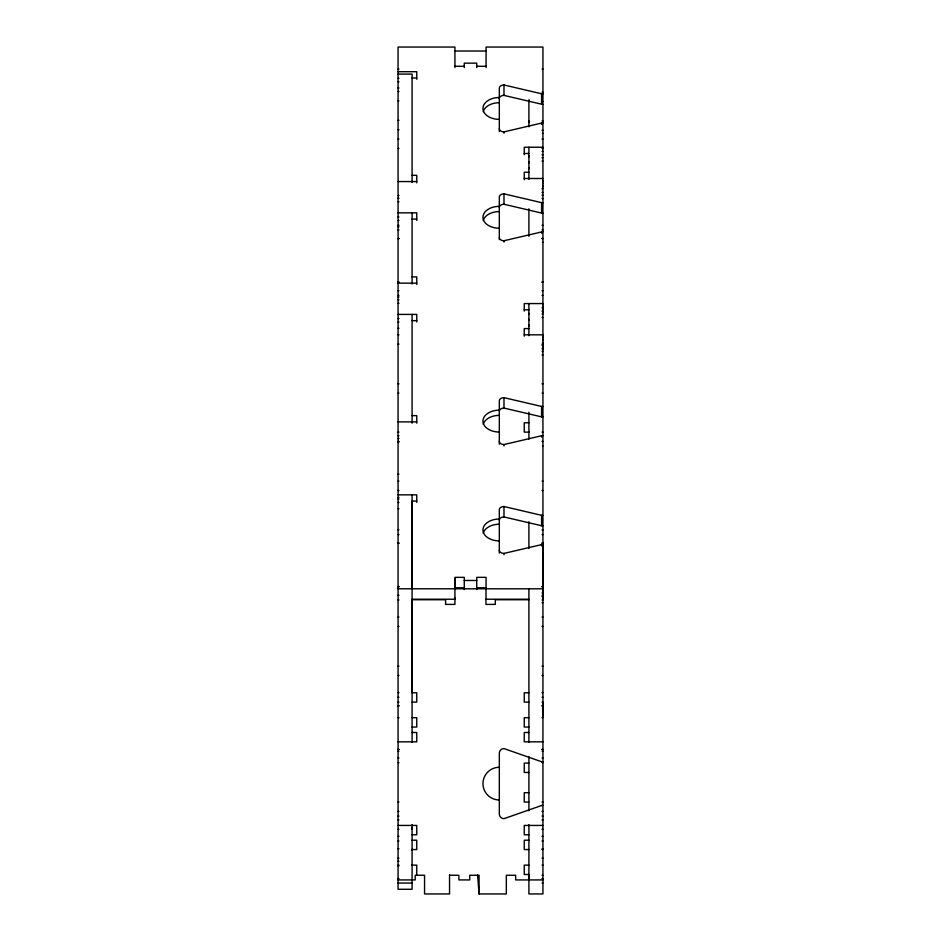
<?xml version="1.0" encoding="UTF-8"?>
<svg xmlns="http://www.w3.org/2000/svg" width="941" height="941" viewBox="0 0 941 941"><rect width="100%" height="100%" fill="white"/><g stroke="black" fill="none" stroke-linecap="round" stroke-linejoin="round"><path stroke-width="1.41" d="M412.087 588.807L412.087 501.094L416.757 501.094M454.926 597.994L454.926 599.229L412.087 599.229M454.926 588.807L454.926 578.915M528.913 879.929L528.913 876.859M528.913 876.53L528.913 874.483L524.243 874.483L524.243 865.132L528.913 865.132M528.913 326.233L528.913 325.057M528.913 320.375L528.913 319.199M528.913 314.506L528.913 313.341M528.913 168.721L528.913 167.557M528.913 162.864L528.913 161.687M528.913 157.006L528.913 155.83M542.933 599.229L542.933 544.486A4.681 3.129 0 0 0 541.593 544.616L503.988 553.414A4.67 3.129 0 0 1 499.318 550.297M542.933 349.652L542.933 345.253L542.051 345.253M542.933 343.3L542.933 342.642M542.933 340.689L542.933 340.042M542.933 339.231L542.933 334.831L524.243 334.831M542.933 312.036L542.933 311.377M542.933 309.424L542.933 308.777M542.933 306.825L542.933 306.166M542.933 304.214L542.933 303.567L524.243 303.567L524.243 311.118M542.933 188.259L542.051 188.918M542.933 186.306L542.933 185.659M542.933 183.707L542.933 183.06M542.933 181.107L542.933 180.449M528.913 101.499L528.924 101.181A3.505 3.505 0 0 1 529.16 100.205M541.593 805.508L503.988 818.67A4.67 4.67 0 0 1 499.318 814L499.318 753.247A4.67 4.67 0 0 1 503.988 748.577L541.593 761.74A4.681 4.681 0 0 0 542.933 761.939M499.318 128.752A4.67 3.129 0 0 0 503.988 131.881L541.593 123.071A4.681 3.129 0 0 1 542.933 122.942M499.318 237.614A4.67 3.129 0 0 0 503.988 240.743L541.593 231.945A4.681 3.129 0 0 1 542.933 231.804M499.318 441.423A4.67 3.129 0 0 0 503.988 444.552L541.593 435.742A4.681 3.129 0 0 1 542.933 435.612M454.926 51.026L486.074 51.026M454.926 66.282L464.266 66.282M476.734 66.282L486.074 66.282M398.067 69.105L398.949 69.105M542.051 69.105L542.933 69.105M398.067 71.704L416.757 71.704L416.757 79.267M398.067 74.092L412.087 74.092L412.087 182.436M412.087 77.962L416.757 77.962M398.067 78.256L398.949 78.256M398.067 81.738L398.949 81.738M398.067 87.983L398.949 87.983M398.067 91.512L398.949 91.512M542.051 92.147L542.933 92.147M398.067 100.863L398.949 100.863M542.051 101.499L542.933 101.499M398.067 120.33L398.949 120.33M542.051 120.966L542.933 120.966M398.067 129.682L398.949 129.682M542.051 130.305L542.933 130.305M398.067 139.092L398.949 139.092M542.051 139.092L542.933 139.092M542.933 147.231L524.243 147.231L524.243 154.783M398.067 148.431L398.949 148.431M542.051 148.431L542.933 148.431M542.051 151.395L542.933 151.395M524.243 153.489L528.913 153.489M542.051 154.865L542.933 154.865M542.051 157.653L542.933 157.653M542.051 161.123L542.933 161.123M528.913 172.238L524.243 172.238L524.243 179.802M412.087 175.32L416.757 175.32L416.757 182.872M524.243 178.496L542.933 178.496M398.067 181.566L416.757 181.566M542.051 192.387L542.933 192.387M542.051 195.163L542.933 195.163M398.067 195.457L398.949 195.457M398.067 198.245L398.949 198.245M542.051 198.645L542.933 198.645M398.067 201.715L398.949 201.715M398.067 212.842L416.757 212.842L416.757 220.394M398.067 217.006L398.949 217.006M412.087 219.088L416.757 219.088M398.067 220.476L398.949 220.476M398.067 225.311L398.949 225.311M542.051 225.311L542.933 225.311M398.067 226.722L398.949 226.722M398.067 229.98L398.949 229.98M542.051 229.98L542.933 229.98M398.067 238.473L398.949 238.473M542.051 238.473L542.933 238.473M398.067 238.673L398.949 238.673M542.051 238.673L542.933 238.673M412.087 276.889L416.757 276.889L416.757 284.441M398.067 282.053L398.949 282.053M542.051 282.053L542.933 282.053M398.067 282.241L398.949 282.241M542.051 282.241L542.933 282.241M398.067 283.135L416.757 283.135M398.067 290.734L398.949 290.734M542.051 290.734L542.933 290.734M398.067 295.403L398.949 295.403M542.051 295.403L542.933 295.403M398.067 297.027L398.949 297.027M398.067 299.814L398.949 299.814M398.067 303.284L398.949 303.284M542.051 307.731L542.933 307.731M524.243 309.824L528.913 309.824M542.051 311.2L542.933 311.2M542.051 313.988L542.933 313.988M398.067 314.412L416.757 314.412L416.757 321.963M542.051 317.458L542.933 317.458M398.067 318.576L398.949 318.576M412.087 320.658L416.757 320.658M398.067 322.045L398.949 322.045M398.067 328.303L398.949 328.303M528.913 328.585L524.243 328.585L524.243 336.137M398.067 334.773L398.949 334.773M398.067 344.112L398.949 344.112M542.051 344.112L542.933 344.112M542.051 348.723L542.933 348.723M542.051 351.499L542.933 351.499M542.051 354.98L542.933 354.98M398.067 383.834L398.949 383.834M542.051 383.834L542.933 383.834M398.067 393.185L398.949 393.185M542.051 393.185L542.933 393.185M412.087 415.628L416.757 415.628L416.757 423.179M398.067 421.886L416.757 421.886M528.913 422.78L524.243 422.78L524.243 432.119L529.207 432.119M398.067 432.119L398.949 432.119M542.051 432.119L542.933 432.119M398.067 435.777L398.949 435.777M398.067 438.553L398.949 438.553M398.067 441.47L398.949 441.47M542.051 441.47L542.933 441.47M398.067 442.023L398.949 442.023M398.067 474.182L398.949 474.182M398.067 481.18L398.949 481.18M542.051 481.18L542.933 481.18M398.067 490.532L398.949 490.532M542.051 490.532L542.933 490.532M398.067 494.848L416.757 494.848L416.757 502.4M398.067 497.542L398.949 497.542M398.067 499.001L398.949 499.001M398.067 502.47L398.949 502.47M398.067 508.728L398.949 508.728M398.067 529.901L398.949 529.901M542.051 529.901L542.933 529.901M398.067 534.57L398.949 534.57M542.051 534.57L542.933 534.57M398.067 543.063L398.949 543.063M542.051 543.063L542.933 543.063M398.067 543.251L398.949 543.251M542.051 543.251L542.933 543.251M464.266 580.479L476.734 580.479M398.067 586.631L398.949 586.631M542.051 586.631L542.933 586.631M398.067 586.831L398.949 586.831M542.051 586.831L542.933 586.831M454.926 587.76L464.266 587.76M476.734 587.76L486.074 587.76M398.067 588.795L542.933 588.807M542.051 593.03L542.933 593.03M398.067 595.312L398.949 595.312M542.051 595.312L542.933 595.312M542.051 596.5L542.933 596.5M486.074 599.229L528.713 599.229M528.913 599.735L495.307 599.735L495.307 604.404L485.956 604.404L486.074 577.351L476.734 577.351L476.734 589.584M398.067 599.993L398.949 599.993M542.051 599.993L542.933 599.993M542.051 602.746L542.933 602.746M398.067 617.084L398.949 617.084M542.051 617.084L542.933 617.084M398.067 626.435L398.949 626.435M542.051 626.435L542.933 626.435M398.067 666.146L398.949 666.146M542.051 666.146L542.933 666.146M398.067 675.497L398.949 675.497M542.051 675.497L542.933 675.497M398.067 692.588L398.949 692.588M542.051 692.588L542.933 692.588M528.913 692.776L524.243 692.776L524.243 702.115L528.913 702.115M398.067 697.269L398.949 697.269M542.051 697.269L542.933 697.269M398.067 702.115L398.949 702.115M412.087 702.115L416.757 702.115L416.757 692.776L412.087 692.776L412.087 599.735L445.587 599.735L445.587 604.404L454.926 604.404L454.926 577.351L464.266 577.351L464.266 589.584M542.051 702.115L542.933 702.115L542.933 717.689L542.051 717.689M398.067 705.75L398.949 705.75M542.051 705.75L542.933 705.75M398.067 705.95L398.949 705.95M542.051 705.95L542.933 705.95M398.067 717.689L398.949 717.689M412.087 717.689L416.757 717.689L416.757 727.04L412.087 727.04M528.913 717.689L524.243 717.689L524.243 727.04L528.913 727.04M412.087 732.486L416.757 732.486L416.757 741.837L398.067 741.837M528.913 732.486L524.243 732.486L524.243 741.837L542.933 741.837M398.067 749.33L398.949 749.33M542.051 749.33L542.933 749.33M398.067 749.518L398.949 749.518M542.051 749.518L542.933 749.518M398.067 751.177L398.949 751.177M542.051 751.177L542.933 751.177M398.067 758.011L398.949 758.011M542.051 758.011L542.933 758.011M398.067 762.68L398.949 762.68M542.051 762.68L542.933 762.68M528.913 763.116L524.243 763.116L524.243 772.455L528.913 772.455M528.913 792.71L524.243 792.71L524.243 802.05L528.913 802.05M398.067 802.05L398.949 802.05M542.051 802.05L542.933 802.05M398.067 811.401L398.949 811.401M542.051 811.401L542.933 811.401M398.067 816.094L398.949 816.094M542.051 816.07L542.933 816.07M398.067 819.964L398.949 819.964M542.051 819.964L542.933 819.964M398.067 825.433L416.757 825.433L416.757 834.785L412.087 834.785M542.933 825.433L524.243 825.433L524.243 834.785L528.913 834.785M398.067 829.315L398.949 829.315M542.051 829.315L542.933 829.315M398.067 836.314L398.949 836.314M542.051 836.314L542.933 836.314M412.087 840.207L416.757 840.207L416.757 849.558L411.652 849.558M528.913 840.207L524.243 840.207L524.243 849.558L528.913 849.558M398.067 840.995L398.949 840.995M542.051 840.995L542.933 840.995M398.067 848.782L398.949 848.782M542.051 848.782L542.933 848.782M542.051 849.558L542.933 849.558M398.067 858.121L398.949 858.121M542.051 858.121L542.933 858.121M398.067 861.238L398.949 861.238M398.067 865.132L398.949 865.132M411.652 865.132L416.757 865.132L416.757 875.259M542.051 865.132L542.933 865.132M398.067 865.908L398.949 865.908M449.539 875.259L458.89 875.259L458.89 879.929L469.724 879.929L469.724 875.259L479.063 875.259L479.063 893.95L506.329 893.95L506.329 875.259L515.668 875.259L515.668 879.929L542.933 879.929M542.051 875.259L542.933 875.259M398.067 878.6L398.949 878.6M542.051 878.6L542.933 878.6M398.067 879.929L415.204 879.929L415.204 875.259L424.556 875.259L424.556 893.95L449.539 893.95L449.539 874.942M398.067 883.046L412.087 883.046M542.051 883.046L542.933 883.046M499.318 131.552L499.318 88.113A4.67 3.129 0 0 1 503.988 84.984L541.593 93.782A4.67 3.129 0 0 0 542.933 93.912M499.318 98.523A4.67 3.129 0 0 1 503.988 95.394L541.593 104.204A4.67 3.129 0 0 0 542.933 104.333M499.318 239.579L499.318 196.975A4.67 3.129 0 0 1 503.988 193.846L541.593 202.656A4.67 3.129 0 0 0 542.933 202.786M499.318 207.385A4.67 3.129 0 0 1 503.988 204.268L541.593 213.066A4.67 3.129 0 0 0 542.933 213.195M499.318 444.223L499.318 400.784A4.67 3.129 0 0 1 503.988 397.655L541.593 406.453A4.67 3.129 0 0 0 542.933 406.594M499.318 411.193A4.67 3.129 0 0 1 503.988 408.065L541.593 416.875A4.67 3.129 0 0 0 542.933 417.004M499.318 553.085L499.318 509.646A4.67 3.129 0 0 1 503.988 506.517L541.593 515.327A4.67 3.129 0 0 0 542.933 515.456M499.318 520.067A4.67 3.129 0 0 1 503.988 516.938L541.593 525.737A4.67 3.129 0 0 0 542.933 525.878M479.063 893.95L477.581 874.942M528.913 120.966L528.924 121.283A3.505 3.505 0 0 0 529.301 122.577M541.593 93.782L541.593 104.204M541.593 123.071L541.593 124.377M541.593 202.656L541.593 213.066M541.593 231.945L541.593 233.239M541.593 406.453L541.593 416.875M541.593 435.742L541.593 437.047M541.593 515.327L541.593 525.737M541.593 544.616L541.593 545.909M528.913 99.958L528.913 126.8M528.913 147.231L528.913 179.402M528.913 208.796L528.913 236.309M528.913 303.567L528.913 335.737M528.913 412.182L528.913 439.129M528.913 521.737L528.913 548.485M528.913 588.854L528.913 742.32M528.913 756.588L528.913 810.813M528.913 824.634L528.913 893.95L542.933 893.95L542.933 47.05L486.074 47.05L486.074 67.587M503.988 84.984L503.988 95.394M503.988 131.881L503.988 133.187M503.988 193.846L503.988 204.268M503.988 240.743L503.988 242.049M503.988 397.655L503.988 408.065M503.988 444.552L503.988 445.858M503.988 506.517L503.988 516.938M503.988 553.414L503.988 554.72M476.734 67.587L476.734 63.153L464.266 63.153L464.266 67.587M454.926 67.587L454.926 47.05L398.067 47.05L398.067 889.28L412.087 889.28L412.087 824.634M412.087 212.842L412.087 284.006M412.087 314.412L412.087 423.179M412.087 494.837L412.087 742.32M412.087 849.358A2.611 2.611 0 0 1 411.946 850.205M411.699 827.704A3.505 3.505 0 0 1 412.087 829.315M542.51 554.908A4.681 3.129 0 0 1 542.933 554.896M499.318 540.91A16.35 10.939 0 0 1 482.956 529.971A16.35 10.939 0 0 1 499.318 519.02M542.51 446.046A4.681 3.129 0 0 1 542.933 446.034M499.318 432.048A16.35 10.939 0 0 1 482.956 421.098A16.35 10.939 0 0 1 499.318 410.158M542.51 242.237A4.681 3.129 0 0 1 542.933 242.225M499.318 228.24A16.35 10.939 0 0 1 482.956 217.3A16.35 10.939 0 0 1 499.318 206.35M542.51 133.375A4.681 3.129 0 0 1 542.933 133.363M499.318 119.378A16.35 10.939 0 0 1 482.956 108.427A16.35 10.939 0 0 1 499.318 97.488M483.239 111.65A16.35 10.939 0 0 1 499.318 102.698M483.239 220.512A16.35 10.939 0 0 1 499.318 211.56M483.239 533.182A16.35 10.939 0 0 1 499.318 524.231M483.239 424.32A16.35 10.939 0 0 1 499.318 415.369M541.593 805.508A4.681 4.681 0 0 1 542.933 805.32M499.318 799.979A16.35 16.35 0 0 1 482.956 783.63A16.35 16.35 0 0 1 499.318 767.268"/></g></svg>
